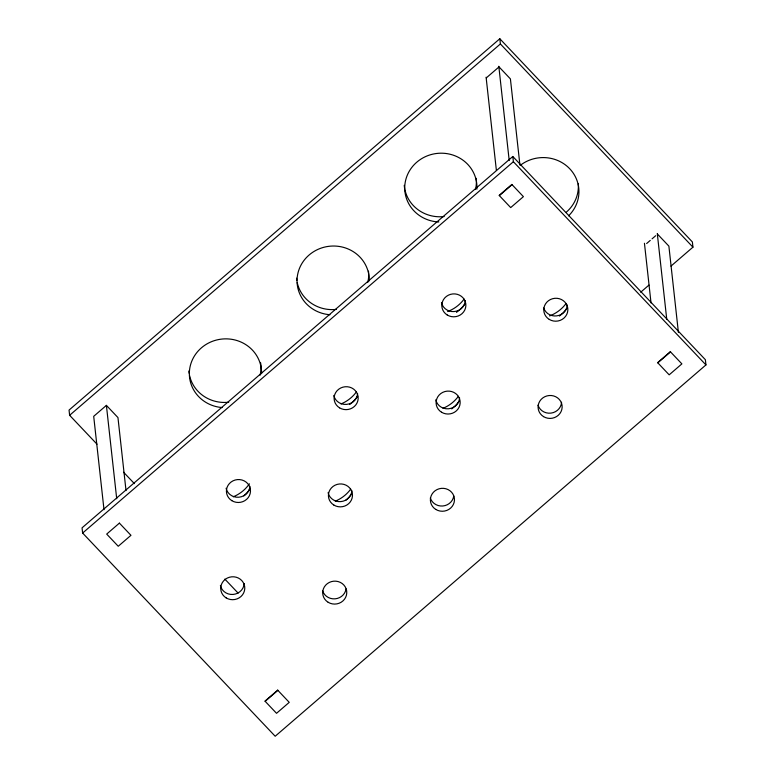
<?xml version="1.0" encoding="UTF-8"?>
<svg xmlns="http://www.w3.org/2000/svg" width="775" height="775" viewBox="0 0 775 775"><rect width="100%" height="100%" fill="white"/><g stroke="black" fill="none" stroke-linecap="round" stroke-linejoin="round"><path stroke-width="1.16" d="M670.956 266.125L692.947 247.167L692.375 241.955L499.817 38.75L69.052 410.082L69.624 415.293L97.011 444.201M69.624 415.293L500.388 43.962L499.817 38.75M126.015 490.594L117.955 417.57L106.398 405.373L93.698 416.33L104.005 509.717M486.342 77.858L499.042 66.902L510.405 78.895L519.928 165.094M512.817 156.502L82.053 527.833L82.625 533.045L275.183 736.25L705.947 364.918L705.376 359.707L512.817 156.502L513.389 161.713L705.947 364.918M82.625 533.045L513.389 161.713M499.342 195.61L512.042 184.653M646.631 243.534L650.264 240.405M652.075 238.836L655.708 235.707M640.712 292.204L648.956 285.093M265.166 701.317L277.876 690.36M657.81 362.845L670.52 351.889M500.388 43.962L692.947 247.167M657.52 234.137L668.883 246.13L678.396 332.33M123.574 472.227L134.366 483.61M224.837 579.09L238.109 593.098M657.278 233.507L666.771 319.455M644.442 243.263L651.029 302.957M498.809 66.263L509.214 160.57M486.099 77.219L496.378 170.335M106.398 405.373L116.715 498.761M249.395 483.803A36.134 34.381 -6.3 0 1 233.323 496.775M329.956 314.728A36.134 34.381 -6.3 0 1 297.116 278.506A36.134 34.381 -6.3 0 1 334.771 246.043A36.134 34.381 -6.3 0 1 369.249 280.86M260.642 362.855A36.134 34.381 -6.3 0 1 260.129 375.187M228.77 402.215A36.134 34.381 -6.3 0 1 189.526 375.449M189.129 373.25A36.134 34.381 -6.3 0 1 188.868 371.002M222.27 407.563A36.134 34.381 -6.3 0 1 189.42 371.341A36.134 34.381 -6.3 0 1 227.085 338.878A36.134 34.381 -6.3 0 1 261.562 373.695M520.558 165.123A36.134 34.381 -6.3 0 1 569.751 168.776A36.134 34.381 -6.3 0 1 568.598 215.818M356.423 391.898A36.134 34.381 -6.3 0 1 341.01 403.949M357.662 396.18A36.134 34.381 -6.3 0 1 349.709 404.502M578.266 183.82A36.134 34.381 -6.3 0 1 566.322 212.166M464.118 299.063A36.134 34.381 -6.3 0 1 447.611 311.55M458.412 396.277A36.134 34.381 -6.3 0 1 443 408.328M566.108 303.451A36.134 34.381 -6.3 0 1 549.591 315.929M566.68 308.653A36.134 34.381 -6.3 0 1 559.385 316.055M350.717 489.112A36.134 34.381 -6.3 0 1 335.304 501.163M458.984 401.489A36.134 34.381 -6.3 0 1 451.689 408.89M476.17 178.308A36.134 34.381 -6.3 0 1 475.511 189.517M444.153 216.545A36.134 34.381 -6.3 0 1 404.918 189.788M404.695 188.693A36.134 34.381 -6.3 0 1 404.25 185.332M438.824 221.97A36.134 34.381 -6.3 0 1 404.782 186.048A36.134 34.381 -6.3 0 1 442.854 153.227A36.134 34.381 -6.3 0 1 476.896 189.148M368.474 271.143A36.134 34.381 -6.3 0 1 367.815 282.352M336.466 309.38A36.134 34.381 -6.3 0 1 297.222 282.613M296.815 280.414A36.134 34.381 -6.3 0 1 296.563 278.167M465.349 303.345A36.134 34.381 -6.3 0 1 456.456 312.364M249.967 489.006A36.134 34.381 -6.3 0 1 243.815 495.884M351.298 494.324A36.134 34.381 -6.3 0 1 345.805 500.262M465.281 300.652A12.042 11.46 -6.3 0 1 454.169 311.56A12.042 11.46 -6.3 0 1 441.479 302.599M351.889 490.701A12.042 11.46 -6.3 0 1 340.767 501.609A12.042 11.46 -6.3 0 1 328.087 492.648M567.271 305.04A12.042 11.46 -6.3 0 1 556.673 315.89A12.042 11.46 -6.3 0 1 543.721 307.946M346.076 588.913A12.042 11.46 -6.3 0 1 335.062 598.833A12.042 11.46 -6.3 0 1 322.632 590.831M244.193 583.536A12.042 11.46 -6.3 0 1 233.072 594.444A12.042 11.46 -6.3 0 1 220.391 585.483M249.899 486.322A12.042 11.46 -6.3 0 1 238.787 497.23A12.042 11.46 -6.3 0 1 226.097 488.269M357.595 393.487A12.042 11.46 -6.3 0 1 346.473 404.395A12.042 11.46 -6.3 0 1 333.793 395.434M459.575 397.866A12.042 11.46 -6.3 0 1 448.463 408.783A12.042 11.46 -6.3 0 1 435.773 399.823M561.565 402.254A12.042 11.46 -6.3 0 1 550.967 413.114A12.042 11.46 -6.3 0 1 538.015 405.17M453.762 496.078A12.042 11.46 -6.3 0 1 442.757 505.998A12.042 11.46 -6.3 0 1 430.328 498.005M511.849 184.45L499.148 195.407L510.696 207.593L523.406 196.647L511.849 184.45M119.398 523.125L106.688 534.082L118.246 546.268L130.956 535.322L119.398 523.125M277.683 690.157L264.972 701.113L276.53 713.31L289.24 702.353L277.683 690.157M670.327 351.685L657.617 362.642L669.174 374.838L681.884 363.882L670.327 351.685M447.252 315.008A12.042 11.46 -6.3 0 0 465.862 305.863A12.042 11.46 -6.3 0 0 448.415 295.168A12.042 11.46 -6.3 0 0 447.252 315.008M543.527 416.611A12.042 11.46 -6.3 0 0 562.137 407.466A12.042 11.46 -6.3 0 0 544.689 396.771A12.042 11.46 -6.3 0 0 543.527 416.611M339.557 407.844A12.042 11.46 -6.3 0 0 358.166 398.699A12.042 11.46 -6.3 0 0 340.719 387.994A12.042 11.46 -6.3 0 0 339.557 407.844M333.851 505.058A12.042 11.46 -6.3 0 0 352.46 495.913A12.042 11.46 -6.3 0 0 335.013 485.218A12.042 11.46 -6.3 0 0 333.851 505.058M435.831 509.446A12.042 11.46 -6.3 0 0 454.45 500.301A12.042 11.46 -6.3 0 0 437.003 489.597A12.042 11.46 -6.3 0 0 435.831 509.446M328.145 602.282A12.042 11.46 -6.3 0 0 346.754 593.137A12.042 11.46 -6.3 0 0 329.307 582.432A12.042 11.46 -6.3 0 0 328.145 602.282M231.861 500.679A12.042 11.46 -6.3 0 0 250.47 491.524A12.042 11.46 -6.3 0 0 233.033 480.829A12.042 11.46 -6.3 0 0 231.861 500.679M549.233 319.397A12.042 11.46 -6.3 0 0 567.842 310.242A12.042 11.46 -6.3 0 0 550.395 299.547A12.042 11.46 -6.3 0 0 549.233 319.397M226.155 597.893A12.042 11.46 -6.3 0 0 244.764 588.748A12.042 11.46 -6.3 0 0 227.327 578.053A12.042 11.46 -6.3 0 0 226.155 597.893M441.537 412.222A12.042 11.46 -6.3 0 0 460.156 403.077A12.042 11.46 -6.3 0 0 442.709 392.382A12.042 11.46 -6.3 0 0 441.537 412.222"/></g></svg>
